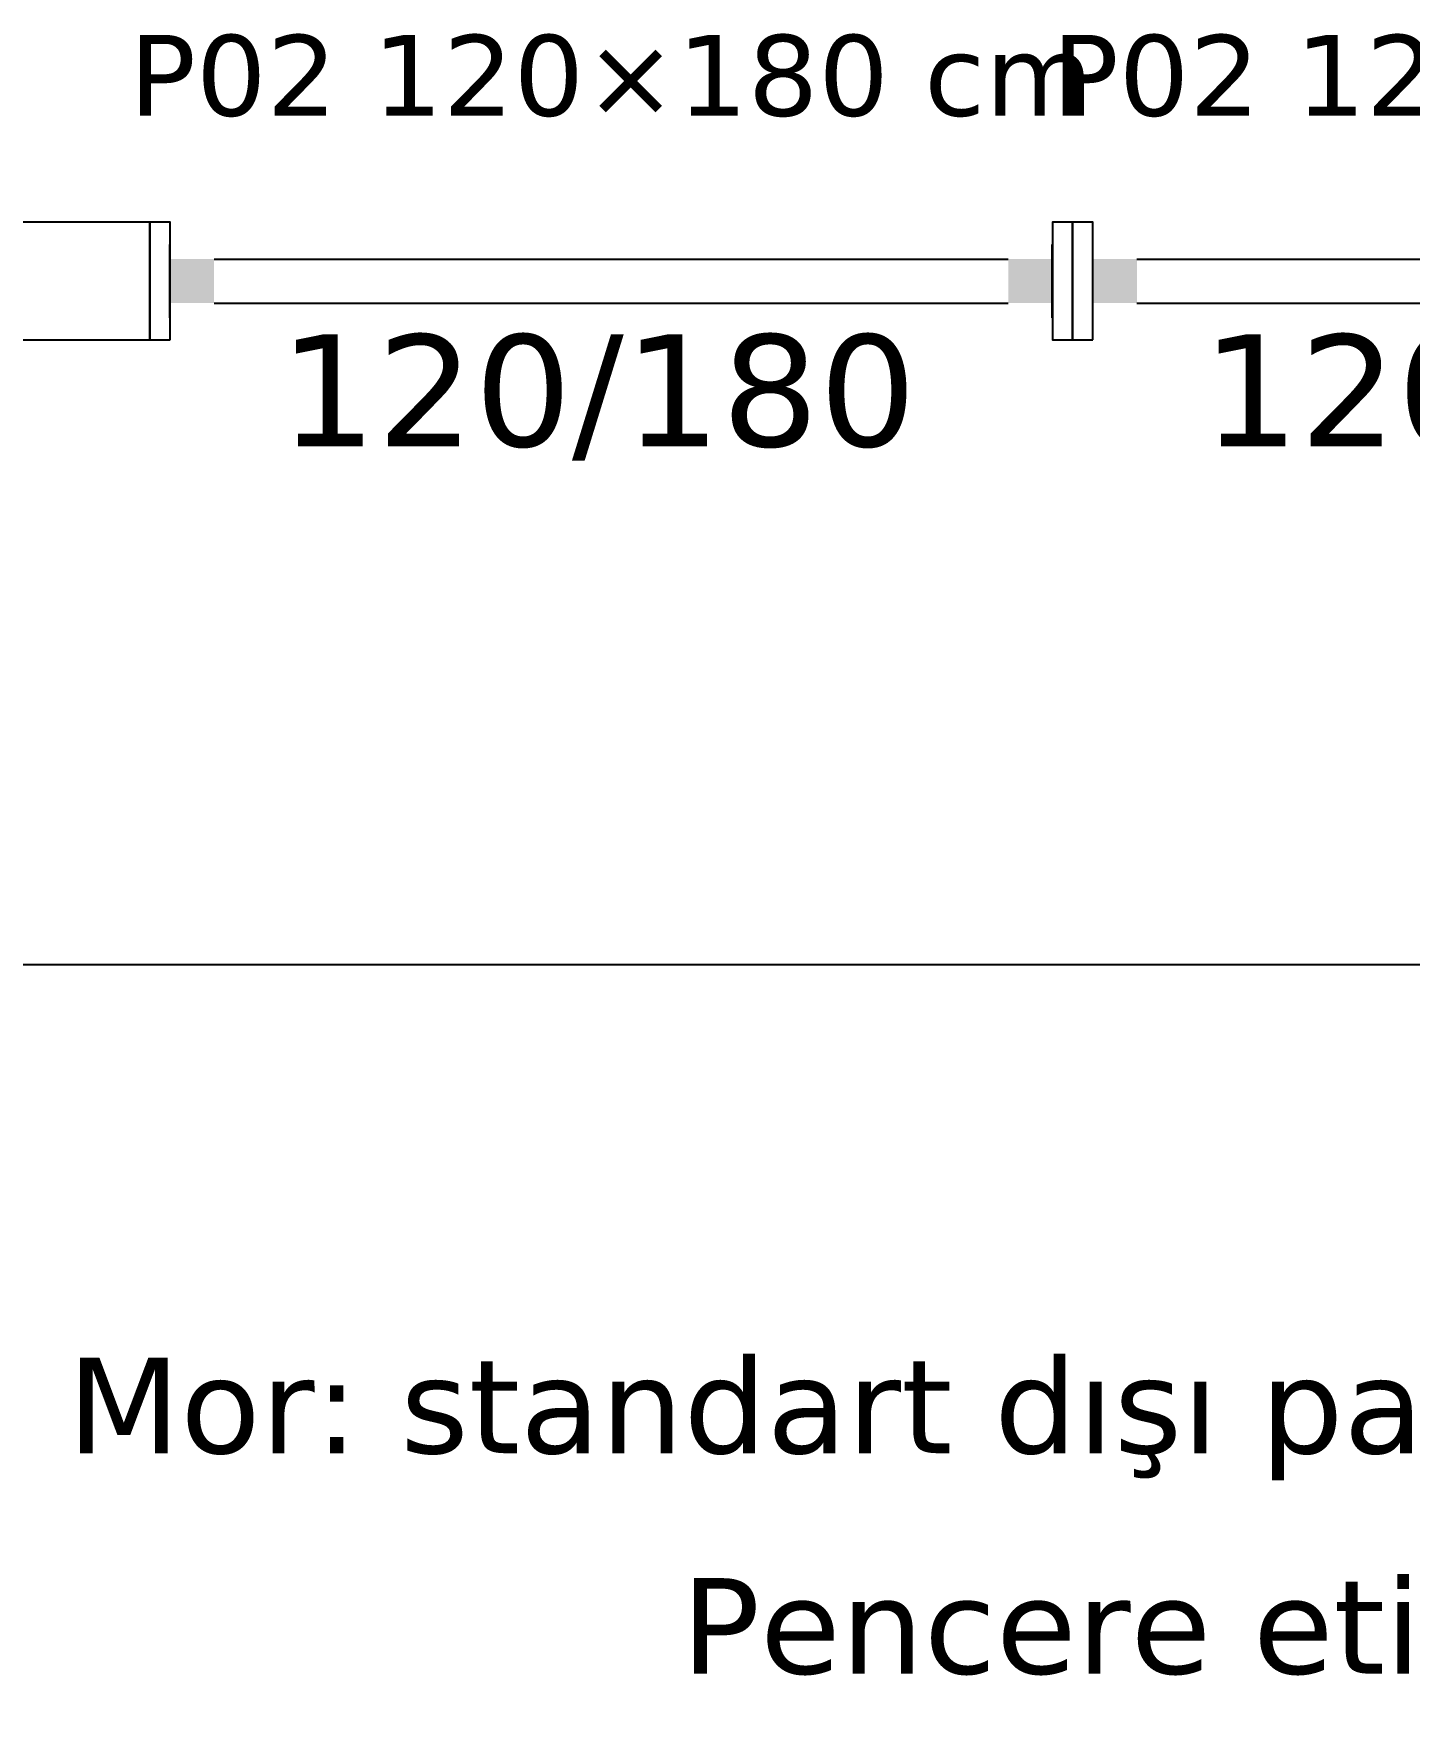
# Model space of a CAD drawing. Header units: centimetres. Extents: x -135 to 5290, y -1327 to 1388.
# Drawn here: x 3025.7 to 3212.8, y -185.7 to 41.7 of the extents above; entities that cross this region are included whole.
import ezdxf
from ezdxf.enums import TextEntityAlignment as Align

# ---------------------------------------------------------------- set-up
doc = ezdxf.new("R2010")
doc.units = ezdxf.units.CM
for name, color, linetype in [('MONTAJ_STANDART', 7, 'Continuous'), ('MONTAJ_YAZI', 4, 'Continuous'), ('OLCULER', 7, 'Continuous'), ('PENCERE', 10, 'Continuous')]:
    doc.layers.add(name, color=color, linetype=linetype)
doc.styles.add('PORTMAN', font='DejaVuSans.ttf')
doc.styles.get("Standard").update_dxf_attribs({"font": 'DejaVuSans.ttf'})
doc.dimstyles.new('PORTMAN', dxfattribs={"dimtxt": 14, "dimasz": 9, "dimexe": 6, "dimexo": 5, "dimgap": 4, "dimtad": 1, "dimtxsty": 'PORTMAN', "dimblk": 'ARCHTICK', "dimcen": 2.5, "dimazin": 3, "dimtfac": 0.5, "dimtmove": 2, "dimatfit": 3})

# ---------------------------------------------------------------- blocks, each defined once
blk = doc.blocks.new('BOM_D09_1255p0_DIS_DOLU')
blk.add_lwpolyline([(0, 0), (16, 0), (16, 125.5), (0, 125.5)], close=True)
blk = doc.blocks.new('MNT_BOM_D09_1255p0_DIS_DOLU')
blk.add_blockref('BOM_D09_1255p0_DIS_DOLU', (0, 0))
blk = doc.blocks.new('kaynak-pencere-120180')
at = {"layer": 'PENCERE', "color": 1}
for p, q in [((53839.87, 6703.82), (53839.87, 6713.82)), ((53959.87, 6703.82), (53959.87, 6713.82)), ((53845.87, 6711.82), (53953.87, 6711.82)), ((53845.87, 6705.82), (53953.87, 6705.82))]:
    blk.add_line(p, q, dxfattribs=at)
for points in [[(53839.87, 6705.82), (53845.87, 6705.82), (53839.87, 6711.82), (53845.87, 6711.82)], [(53959.87, 6705.82), (53953.87, 6705.82), (53959.87, 6711.82), (53953.87, 6711.82)]]:
    blk.add_solid(points, dxfattribs=at)
at = {"layer": 'PENCERE', "color": 0, "lineweight": 25}
blk.add_text('120/180', height=15.217, dxfattribs=at).set_placement((53854.7, 6686.34))
blk = doc.blocks.new('BOM_P02_PENCERE_1200x1800')
at = {"layer": 'PENCERE'}
blk.add_blockref('kaynak-pencere-120180', (0, 0), dxfattribs=at)
blk = doc.blocks.new('BOM_D10_1255p0_DIS_P02')
for points in [[(0, 122.75), (16, 122.75), (16, 125.5), (0, 125.5)], [(0, 0), (16, 0), (16, 2.75), (0, 2.75)]]:
    blk.add_lwpolyline(points, close=True)
at = {"layer": 'PENCERE', "rotation": 270}
blk.add_blockref('BOM_P02_PENCERE_1200x1800', (-6700.823, 53962.624), dxfattribs=at)
blk = doc.blocks.new('MNT_BOM_D10_1255p0_DIS_P02')
blk.add_blockref('BOM_D10_1255p0_DIS_P02', (0, 0))
blk = doc.blocks.new('_ARCHTICK')
at = {"color": 0, "linetype": 'BYBLOCK', "const_width": 0.15}
blk.add_lwpolyline([(-0.5, -0.5), (0.5, 0.5)], dxfattribs=at)

msp = doc.modelspace()

# ---------------------------------------------------------------- block references
at = {"layer": 'MONTAJ_STANDART'}
for name, p, rotation in [('MNT_BOM_D09_1255p0_DIS_DOLU', (2916, 16), 270), ('MNT_BOM_D10_1255p0_DIS_P02', (3167, 0), 90), ('MNT_BOM_D10_1255p0_DIS_P02', (3292.5, 0), 90)]:
    msp.add_blockref(name, p, dxfattribs=dict(at, rotation=rotation))

# ---------------------------------------------------------------- texts
at = {"layer": 'MONTAJ_YAZI', "style": 'PORTMAN'}
for s, height, p in [('P02 120×180 cm', 11, (3104.25, 36)), ('P02 120×180 cm', 11, (3229.75, 36)), ('Mor: standart dışı pano (gerçek uçtan uca boy ölçülü) | Beyaz: standart 125,5 cm pano | Ölçüler cm', 13, (3475, -145)), ("Pencere etiketi: malzeme kodu + en×yükseklik | Montaj kopyası BOM'a sayılmaz", 13, (3475, -175))]:
    msp.add_text(s, height=height, dxfattribs=at).set_placement(p, align=Align.MIDDLE_CENTER)

# ---------------------------------------------------------------- dimensions: what is measured, and where the dimension line sits
at = {"layer": 'OLCULER'}
msp.add_linear_dim(base=(2900, -85), p1=(2900, 0), p2=(4050, 0), dimstyle='PORTMAN', override={"dimtxt": 14, "dimasz": 9, "dimexe": 6, "dimexo": 5, "dimdec": 2, "dimzin": 8, "dimdsep": 44}, dxfattribs=at).render()

doc.saveas('drawing.dxf')
